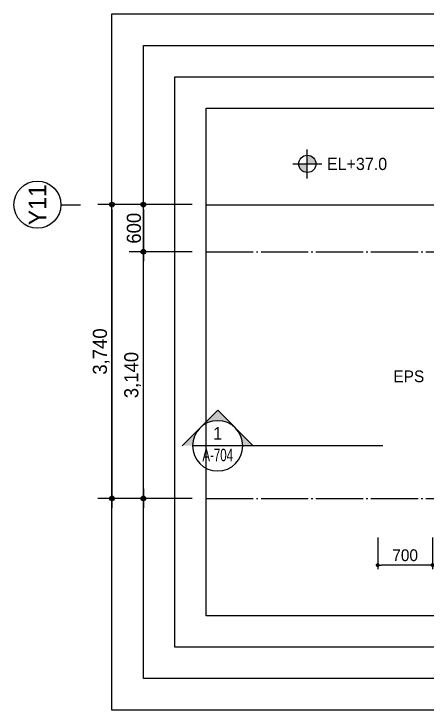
# Model space of a CAD drawing. Header units: millimetres. Extents: x 252711992 to 505989238, y 504776675 to 1009617600.
# Drawn here: x 252713104 to 252718370, y 504806267 to 504815132 of the extents above; entities that cross this region are included whole.
import ezdxf
from ezdxf.enums import TextEntityAlignment as Align
from ezdxf.xclip import XClip

# ---------------------------------------------------------------- set-up
doc = ezdxf.new("R2010")
doc.units = ezdxf.units.MM
doc.header["$XCLIPFRAME"] = 0
doc.linetypes.add('CEN', pattern=[35, 30, -2, 1, -2])
for name, color, linetype in [('$ZCDB_AUDIT_GENERATED_600D18', 7, 'Continuous'), ('0KD DIM', 7, 'Continuous'), ('4A.TEC CEN', 1, 'CEN'), ('4A.TEC TEXT 1', 3, 'Continuous'), ('4A.TEC TEXT 2', 3, 'Continuous'), ('4A.TEC 심볼', 7, 'Continuous'), ('SYM', 1, 'Continuous'), ('TEXT', 7, 'Continuous')]:
    doc.layers.add(name, color=color, linetype=linetype)
doc.layers.add('DEFPOINT', color=135, linetype='Continuous', plot=False)
doc.styles.add('GHS', font='malgun.ttf')
doc.styles.add('SAMOO', font='')
doc.styles.add('나눔고딕', font='')
doc.styles.add('돋움', font='')
doc.styles.add('돋음체', font='')
doc.styles.add('울릉도L', font='')
doc.styles.get('SAMOO').set_extended_font_data('Dotum')
doc.styles.get('나눔고딕').set_extended_font_data('Dotum')
doc.styles.get('돋움').set_extended_font_data('Dotum')
doc.styles.get('돋음체').set_extended_font_data('Dotum')
doc.styles.get('울릉도L').set_extended_font_data('Dotum')
doc.dimstyles.new('DIM_600(외부치수)', dxfattribs={"dimscale": 400, "dimtxt": 3.3, "dimasz": 1, "dimexe": 2, "dimexo": 2, "dimgap": 1, "dimtad": 1, "dimdec": 0, "dimdsep": 46, "dimlunit": 6, "dimtxsty": '나눔고딕', "dimblk1": 'DIMDOT', "dimblk2": 'DIMDOT', "dimsah": 1, "dimcen": 2.5, "dimdle": 1.5, "dimclrd": 8, "dimclre": 8, "dimclrt": 3, "dimadec": 0, "dimazin": 0, "dimtfac": 1, "dimtdec": 0, "dimtix": 1, "dimtmove": 2, "dimatfit": 3, "dimldrblk": 'DIMDOT', "dimfxl": 1, "dimtvp": 1, "dimtolj": 1, "dimtzin": 0, "dimarcsym": 0})
doc.dimstyles.new('KD DIM 1', dxfattribs={"dimscale": 50, "dimtxt": 3, "dimasz": 1, "dimexe": 1, "dimexo": 1, "dimgap": 1, "dimtad": 1, "dimdec": 0, "dimzin": 0, "dimdsep": 46, "dimlunit": 6, "dimtxsty": '돋음체', "dimblk": 'DOT', "dimcen": 3, "dimdle": 1, "dimclrd": 256, "dimclre": 256, "dimclrt": 3, "dimazin": 0, "dimtfac": 1, "dimtdec": 0, "dimtix": 1, "dimtmove": 2, "dimatfit": 3, "dimldrblk": 'OBLIQUE', "dimfxl": 1, "dimtvp": 0.8333, "dimtolj": 1, "dimtzin": 0, "dimarcsym": 0})

# ---------------------------------------------------------------- blocks, each defined once
blk = doc.blocks.new('ccs122')
at = {"layer": '4A.TEC 심볼'}
blk.add_line((0, 8), (0, 3), dxfattribs=at)
blk.add_circle((0, 14), 6, dxfattribs=at)
at = {"layer": '4A.TEC TEXT 2', "color": 3, "style": 'GHS'}
blk.add_attdef('NO', text='', height=4.5, dxfattribs=at).set_placement((-0.01, 14.02), align=Align.MIDDLE_CENTER)
blk = doc.blocks.new('DIMDOT')
at = {"color": 0}
blk.add_line((-2, 0), (2, 0), dxfattribs=at)
for radius in [0.5, 0.25]:
    blk.add_circle((0, 0), radius, dxfattribs=at)
blk = doc.blocks.new('*D98')
at = {"layer": '$ZCDB_AUDIT_GENERATED_600D18', "color": 8, "lineweight": -2, "transparency": 16777216}
for p, q in [((252715374, 504812703.2), (252714174, 504812703.2)), ((252714354, 504812643.2), (252714354, 504809023.2)), ((252715374, 504808963.2), (252714174, 504808963.2))]:
    blk.add_line(p, q, dxfattribs=at)
at = {"layer": 'Defpoints', "color": 0, "transparency": 16777216}
for p in [(252715554, 504812703.2, 0), (252714354, 504808963.2), (252715554, 504808963.2, 0)]:
    blk.add_point(p, dxfattribs=at)
at = {"layer": '$ZCDB_AUDIT_GENERATED_600D18', "color": 8, "lineweight": -2, "transparency": 16777216, "xscale": 60, "yscale": 60, "zscale": 60}
for p, rotation in [((252714354, 504812703.2), 90), ((252714354, 504808963.2), 270)]:
    blk.add_blockref('DIMDOT', p, dxfattribs=dict(at, rotation=rotation))
at = {"layer": '$ZCDB_AUDIT_GENERATED_600D18', "color": 3, "transparency": 16777216, "insert": (252714216.6, 504810833.2), "char_height": 180, "attachment_point": 5, "rotation": 90, "style": '나눔고딕'}
blk.add_mtext('\\A1;3,740', dxfattribs=at)
blk = doc.blocks.new('*D99')
at = {"layer": '$ZCDB_AUDIT_GENERATED_600D18', "color": 8, "lineweight": -2, "transparency": 16777216}
for p, q in [((252715374, 504812703.2), (252714574, 504812703.2)), ((252714754, 504812643.2), (252714754, 504812163.2)), ((252715374, 504812103.2), (252714574, 504812103.2))]:
    blk.add_line(p, q, dxfattribs=at)
at = {"layer": 'Defpoints', "color": 0, "transparency": 16777216}
for p in [(252715554, 504812703.2, 0), (252714754, 504812103.2), (252715554, 504812103.2, 0)]:
    blk.add_point(p, dxfattribs=at)
at = {"layer": '$ZCDB_AUDIT_GENERATED_600D18', "color": 8, "lineweight": -2, "transparency": 16777216, "xscale": 60, "yscale": 60, "zscale": 60}
for p, rotation in [((252714754, 504812703.2), 90), ((252714754, 504812103.2), 270)]:
    blk.add_blockref('DIMDOT', p, dxfattribs=dict(at, rotation=rotation))
at = {"layer": '$ZCDB_AUDIT_GENERATED_600D18', "color": 3, "transparency": 16777216, "insert": (252714633.9, 504812403.2), "char_height": 180, "attachment_point": 5, "rotation": 90, "style": '나눔고딕'}
blk.add_mtext('\\A1;600', dxfattribs=at)
blk = doc.blocks.new('*D100')
at = {"layer": '$ZCDB_AUDIT_GENERATED_600D18', "color": 8, "lineweight": -2, "transparency": 16777216}
for p, q in [((252715374, 504812103.2), (252714574, 504812103.2)), ((252714754, 504809023.2), (252714754, 504812043.2)), ((252715374, 504808963.2), (252714574, 504808963.2))]:
    blk.add_line(p, q, dxfattribs=at)
at = {"layer": 'Defpoints', "color": 0, "transparency": 16777216}
for p in [(252714754, 504812103.2), (252715554, 504812103.2, 0), (252715554, 504808963.2, 0)]:
    blk.add_point(p, dxfattribs=at)
at = {"layer": '$ZCDB_AUDIT_GENERATED_600D18', "color": 8, "lineweight": -2, "transparency": 16777216, "xscale": 60, "yscale": 60, "zscale": 60}
for p, rotation in [((252714754, 504812103.2), 90), ((252714754, 504808963.2), 270)]:
    blk.add_blockref('DIMDOT', p, dxfattribs=dict(at, rotation=rotation))
at = {"layer": '$ZCDB_AUDIT_GENERATED_600D18', "color": 3, "transparency": 16777216, "insert": (252714616.6, 504810533.2), "char_height": 180, "attachment_point": 5, "rotation": 90, "style": '나눔고딕'}
blk.add_mtext('\\A1;3,140', dxfattribs=at)
blk = doc.blocks.new('dwgFD3B')
at = {"layer": '4A.TEC CEN', "color": 250, "ltscale": 500}
blk.add_line((49194.51, -103936.83, -3333.33), (358000, -103936.83, -3333.33), dxfattribs=at)
blk = doc.blocks.new('단면기호1')
at = {"layer": 'SYM'}
h = blk.add_hatch(color=256, dxfattribs=at)
h.paths.add_polyline_path([(4.24, 4.24, -0.198912), (6, 0), (8.49, 0)])
h.paths.add_polyline_path([(0, 8.49), (-4.24, 4.24, -0.414214), (4.24, 4.24)])
h.paths.add_polyline_path([(-4.24, 4.24), (-8.49, 0), (-6, 0, -0.198912)])
for p in [(-8.49, 0), (8.49, 0)]:
    blk.add_line(p, (0, 8.49), dxfattribs=at)
blk.add_circle((0, 0), 6, dxfattribs=at)
blk = doc.blocks.new('FL-LEVEL1')
at = {"layer": '4A.TEC 심볼', "linetype": 'ByBlock'}
h = blk.add_hatch(color=256, dxfattribs=at)
h.paths.add_polyline_path([(295, 175), (295, 0), (470, 0, 0.414214)])
h.paths.add_polyline_path([(295, 0), (120, 0, 0.414214), (295, -175)])
for p, q in [((295, -295), (295, 295)), ((0, 0), (590, 0))]:
    blk.add_line(p, q, dxfattribs=at)
blk.add_circle((295, 0), 175, dxfattribs=at)
at = {"layer": '4A.TEC TEXT 2', "color": 3, "linetype": 'ByBlock', "style": 'SAMOO'}
blk.add_attdef('FL', text='', height=250, dxfattribs=at).set_placement((695, 0), align=Align.MIDDLE_LEFT)
blk = doc.blocks.new('_Dot')
at = {"color": 0, "linetype": 'ByBlock', "lineweight": -2}
blk.add_line((-0.5, 0), (-1, 0), dxfattribs=at)
at = {"color": 0, "linetype": 'ByBlock', "const_width": 0.5}
blk.add_lwpolyline([(-0.25, 0, 1), (0.25, 0, 1)], format="xyb", close=True, dxfattribs=at)
blk = doc.blocks.new('*D552')
at = {"layer": '0KD DIM', "lineweight": -2, "transparency": 16777216}
for p, q in [((252717740.3, 504808463.2), (252717740.3, 504808063.2)), ((252718440.3, 504808463.2), (252718440.3, 504808063.2)), ((252718390.3, 504808113.2), (252717790.3, 504808113.2))]:
    blk.add_line(p, q, dxfattribs=at)
at = {"layer": 'Defpoints', "color": 0, "transparency": 16777216}
for p in [(252717740.3, 504808513.2, 0), (252718440.3, 504808513.2, 0), (252717740.3, 504808113.2)]:
    blk.add_point(p, dxfattribs=at)
at = {"layer": '0KD DIM', "lineweight": -2, "transparency": 16777216, "xscale": 50, "yscale": 50, "zscale": 50, "rotation": 180}
blk.add_blockref('_Dot', (252717740.3, 504808113.2), dxfattribs=at)
at = {"layer": '0KD DIM', "lineweight": -2, "transparency": 16777216, "xscale": 50, "yscale": 50, "zscale": 50}
blk.add_blockref('_Dot', (252718440.3, 504808113.2), dxfattribs=at)
at = {"layer": '0KD DIM', "color": 3, "transparency": 16777216, "insert": (252718090.3, 504808238.3), "char_height": 150, "attachment_point": 5, "style": '돋음체'}
blk.add_mtext('\\A1;700', dxfattribs=at)
blk = doc.blocks.new('_OBLIQUE')
at = {"color": 0, "linetype": 'ByBlock'}
blk.add_line((-0.5, -0.5), (0.5, 0.5), dxfattribs=at)

msp = doc.modelspace()

# ---------------------------------------------------------------- linework, layer by layer
at = {"layer": '4A.TEC CEN', "ltscale": 20}
for p, q in [((252715554.04, 504812103.18), (252727329.04, 504812103.18)), ((252715554.04, 504808963.18), (252727329.04, 504808963.18))]:
    msp.add_line(p, q, dxfattribs=at)
at = {"layer": 'DEFPOINT', "elevation": 3333.33}
for points in [[(252714354.04, 504815132.16), (252728529.04, 504815132.16), (252728529.04, 504806267.16), (252714354.04, 504806267.16)], [(252714754.04, 504814732.16), (252728129.04, 504814732.16), (252728129.04, 504806667.16), (252714754.04, 504806667.16)], [(252715154.04, 504814332.16), (252727729.04, 504814332.16), (252727729.04, 504807067.16), (252715154.04, 504807067.16)], [(252715554.04, 504813932.16), (252727329.04, 504813932.16), (252727329.04, 504807467.16), (252715554.04, 504807467.16)]]:
    msp.add_lwpolyline(points, close=True, dxfattribs=at)
at = {"layer": 'SYM'}
msp.add_line((252717804.09, 504809632.12), (252716021.66, 504809632.12), dxfattribs=at)
msp.add_lwpolyline([(252716021.66, 504809632.12), (252715381.2, 504809632.12)], dxfattribs=at)

# ---------------------------------------------------------------- block references
ref = msp.add_blockref('dwgFD3B', (252516347.67, 504916640.01, -1666.22))
XClip(ref).set_block_clipping_path([(199206.3709577918, -109172.850899756), (210981.3709591925, -102707.850900948)])
at = {"layer": '4A.TEC 심볼', "color": 3, "linetype": 'ByBlock'}
ref = msp.add_blockref('FL-LEVEL1', (252716659.17, 504813222.57), dxfattribs=dict(at, xscale=0.6250000000000405, yscale=0.6250000000000405, zscale=0.6250000000000405))
ref.add_attrib('FL', 'EL+37.0', dxfattribs={"layer": '4A.TEC TEXT 1', "color": 3, "linetype": 'ByBlock', "height": 156.25, "style": 'SAMOO'}).set_placement((252717093.55, 504813222.57), align=Align.MIDDLE_LEFT)
at = {"layer": '4A.TEC 심볼'}
ref = msp.add_blockref('ccs122', (252714104.04, 504812703.18, -4999.55), dxfattribs=dict(at, xscale=49.99999977496833, yscale=49.99999977496833, zscale=49.99999977496833, rotation=90))
ref.add_attrib('NO', 'Y11', dxfattribs={"layer": '0', "color": 3, "height": 225, "rotation": 90, "style": '울릉도L'}).set_placement((252713403.15, 504812702.87, -4999.55), align=Align.MIDDLE_CENTER)
at = {"layer": 'SYM', "xscale": -53.37150118498497, "yscale": 53.37150118498497, "zscale": 53.37150118498497, "rotation": 359.9999999999999}
msp.add_blockref('단면기호1', (252715701.43, 504809632.12), dxfattribs=at)

# ---------------------------------------------------------------- texts
at = {"layer": 'TEXT', "style": '돋움'}
msp.add_text('EPS', height=150, dxfattribs=at).set_placement((252718137.1, 504810517.03), align=Align.MIDDLE_CENTER)
msp.add_text('1', height=160.11, dxfattribs=at).set_placement((252715701.43, 504809710.9), align=Align.CENTER)
at = {"layer": 'TEXT', "style": '돋움', "width": 0.7}
msp.add_text('A-704', height=160.115, dxfattribs=at).set_placement((252715701.43, 504809435.21), align=Align.CENTER)

# ---------------------------------------------------------------- dimensions: what is measured, and where the dimension line sits
at = {"layer": '$ZCDB_AUDIT_GENERATED_600D18'}
for base, p1, p2, angle, picture, middle in [((252714354.04, 504808963.18, -4999.55), (252715554.04, 504812703.18, -4999.55), (252715554.04, 504808963.18, -4999.55), 270, '*D98', (252714216.58, 504810833.18, -4999.55)), ((252714754.04, 504812103.18, -4999.55), (252715554.04, 504812703.18, -4999.55), (252715554.04, 504812103.18, -4999.55), 270, '*D99', (252714633.92, 504812403.18, -4999.55)), ((252714754.04, 504812103.18, -4999.55), (252715554.04, 504808963.18, -4999.55), (252715554.04, 504812103.18, -4999.55), 90, '*D100', (252714616.58, 504810533.18, -4999.55))]:
    dim = msp.add_linear_dim(base=base, p1=p1, p2=p2, angle=angle, dimstyle='DIM_600(외부치수)', override={"dimscale": 300, "dimtxt": 0.6, "dimasz": 0.2, "dimexe": 0.6, "dimexo": 0.6, "dimgap": 0.1, "dimdec": 1, "dimblk1": 'DIMDOT', "dimblk2": 'DIMDOT', "dimdle": 0.5}, dxfattribs=at)
    dim.commit()
    dim.dimension.update_dxf_attribs({"geometry": picture, "text_midpoint": middle})
at = {"layer": '0KD DIM'}
dim = msp.add_linear_dim(base=(252717740.3, 504808113.18), p1=(252718440.3, 504808513.18, 0), p2=(252717740.3, 504808513.18, 0), angle=180, dimstyle='KD DIM 1', dxfattribs=at)
dim.commit()
dim.dimension.update_dxf_attribs({"geometry": '*D552', "text_midpoint": (252718090.3, 504808238.28)})

doc.saveas('drawing.dxf')
